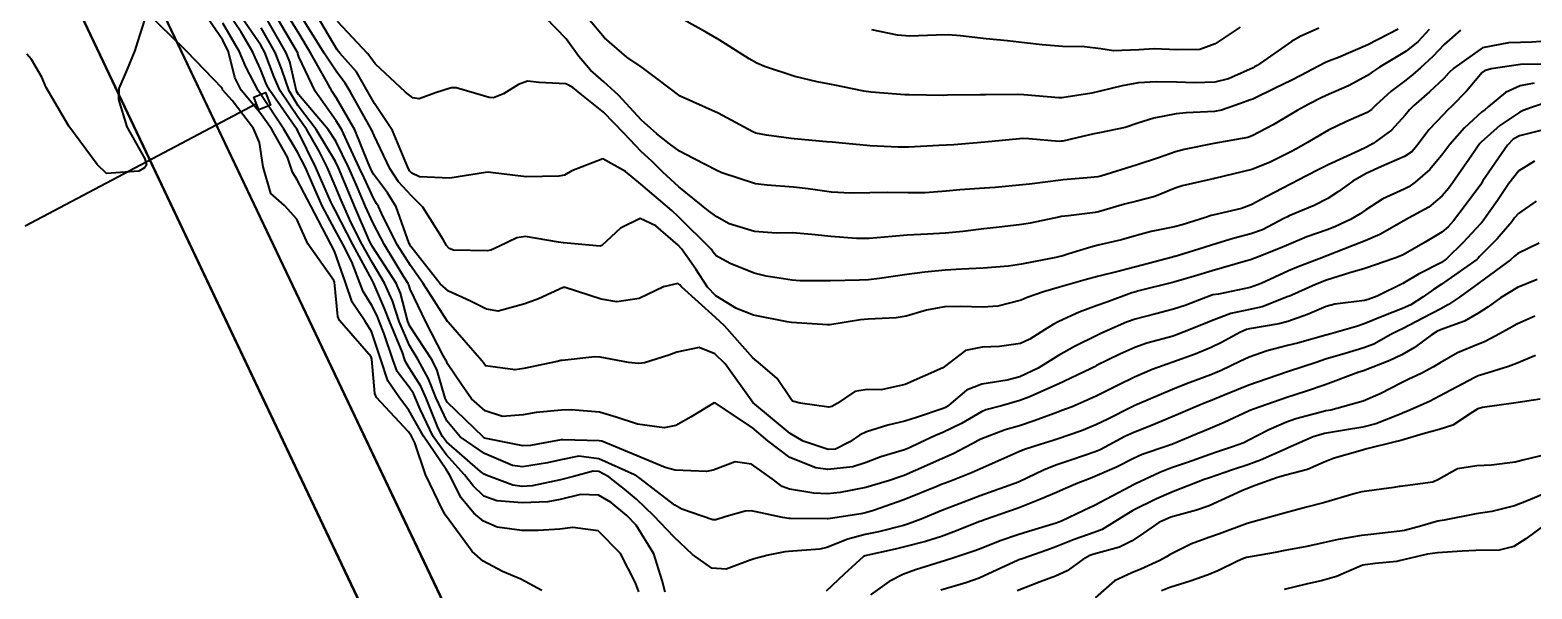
# Model space of a CAD drawing. Header units: metres. Extents: x 318500 to 325275, y 7408834 to 7428799.
# Drawn here: x 321933 to 322011.7, y 7422865.3 to 7422894.6 of the extents above; entities that cross this region are included whole.
import ezdxf

# ---------------------------------------------------------------- set-up
doc = ezdxf.new("R2010")
doc.units = ezdxf.units.M
doc.header["$MEASUREMENT"] = 0
for name, color, linetype in [('Curvas de Nivel 1m', 11, 'Continuous'), ('Curvas de Nivel 5m', 15, 'Continuous'), ('Linha Férrea', 20, 'Continuous'), ('Pórticos', 45, 'Continuous'), ('TEXTO', 45, 'Continuous'), ('Vias Primárias', 230, 'Continuous')]:
    doc.layers.add(name, color=color, linetype=linetype)
doc.styles.add('ROMANS', font='romans', dxfattribs={"height": 0.2})

msp = doc.modelspace()

# ---------------------------------------------------------------- linework, layer by layer
at = {"layer": 'Curvas de Nivel 1m', "flags": 128}
for points, elevation in [([(321959.862, 7422865.239), (321958.769, 7422865.835), (321957.797, 7422866.242), (321956.783, 7422866.783), (321956.206, 7422867.289), (321954.818, 7422869.19), (321954.751, 7422869.311), (321954.663, 7422869.47), (321953.767, 7422871.321), (321953.213, 7422872.978), (321953.027, 7422873.328), (321952.873, 7422873.551), (321951.199, 7422875.356), (321951.116, 7422875.571), (321950.959, 7422877.359), (321950.922, 7422877.488), (321949.26, 7422879.385), (321949.171, 7422879.606), (321949.002, 7422881.39), (321948.971, 7422881.482), (321947.595, 7422883.404), (321947.019, 7422884.697), (321946.383, 7422885.42), (321945.656, 7422886.051), (321945.262, 7422887.437), (321945.069, 7422888.722), (321944.759, 7422889.445), (321943.641, 7422890.923), (321943.129, 7422891.47), (321943.111, 7422891.557), (321941.253, 7422893.489), (321941.132, 7422893.612), (321939.16, 7422895.52), (321938.67, 7422893.994), (321938.531, 7422893.529), (321938.139, 7422892.553), (321937.691, 7422891.541), (321937.672, 7422890.971), (321938.108, 7422889.535), (321939.055, 7422887.858), (321939.142, 7422887.519), (321939.049, 7422887.388), (321938.737, 7422887.215), (321937.045, 7422887.082), (321936.563, 7422887.555), (321935.08, 7422889.57), (321933.897, 7422891.588), (321933.665, 7422892.142), (321933.125, 7422893.066), (321932.867, 7422893.343)], 759), ([(321966.332, 7422865.154), (321966.162, 7422865.764), (321965.738, 7422867.161), (321964.813, 7422868.672), (321964.325, 7422869.177), (321963.496, 7422869.859), (321962.83, 7422870.235), (321961.88, 7422870.264), (321960.828, 7422870.008), (321960.172, 7422869.892), (321958.826, 7422869.837), (321957.499, 7422869.942), (321956.829, 7422870.185), (321956.263, 7422870.718), (321955.815, 7422871.295), (321954.856, 7422872.374), (321954.175, 7422873.317), (321953.48, 7422874.735), (321953.24, 7422875.327), (321953.139, 7422875.565), (321952.906, 7422875.899), (321952.285, 7422876.711), (321952.052, 7422877.343), (321951.608, 7422878.682), (321951.344, 7422879.354), (321951.235, 7422879.638), (321950.958, 7422880.178), (321950.502, 7422880.904), (321950.324, 7422881.37), (321949.903, 7422882.46), (321949.435, 7422883.383), (321949.011, 7422884.154), (321948.347, 7422885.397), (321947.804, 7422886.64), (321947.473, 7422887.406), (321947.062, 7422888.216), (321946.342, 7422889.421), (321945.108, 7422891.282), (321945.001, 7422891.442), (321944.35, 7422892.679), (321944.022, 7422893.457), (321943.153, 7422894.974)], 761), ([(322012.128, 7422883.434), (322011.005, 7422882.896), (322010.819, 7422882.746), (322010.62, 7422882.566), (322008.988, 7422881.368), (322007.953, 7422880.605), (322007.368, 7422880.22), (322006.971, 7422880.005), (322006.069, 7422879.523), (322004.955, 7422878.953), (322004.741, 7422878.855), (322004.348, 7422878.649), (322003.455, 7422878.15), (322002.939, 7422877.949), (322001.952, 7422877.668), (322000.93, 7422877.356), (322000.437, 7422877.195), (321998.997, 7422876.719), (321998.941, 7422876.699), (321998.92, 7422876.694), (321998.876, 7422876.677), (321996.912, 7422875.997), (321995.618, 7422875.48), (321994.904, 7422875.183), (321994.62, 7422875.066), (321993.955, 7422874.789), (321993.216, 7422874.476), (321992.893, 7422874.336), (321991.809, 7422873.893), (321990.88, 7422873.523), (321990.412, 7422873.302), (321989.581, 7422872.849), (321989.117, 7422872.605), (321988.865, 7422872.499), (321987.639, 7422872.091), (321986.854, 7422871.826), (321986.178, 7422871.562), (321984.84, 7422870.91), (321982.833, 7422870.2), (321981.918, 7422869.86), (321980.825, 7422869.427), (321979.735, 7422868.976), (321979.073, 7422868.729), (321978.815, 7422868.649), (321977.498, 7422868.321), (321976.807, 7422868.176), (321975.893, 7422867.939), (321974.797, 7422867.5), (321974.433, 7422867.408), (321972.793, 7422867.289), (321972.597, 7422867.269), (321971.715, 7422867.086), (321970.985, 7422866.899), (321970.786, 7422866.833), (321969.527, 7422866.36), (321968.779, 7422866.407), (321967.762, 7422867.135), (321966.803, 7422868.045), (321965.73, 7422869.161), (321964.829, 7422870.022), (321964.198, 7422870.543), (321963.367, 7422871.192), (321962.844, 7422871.47), (321962.548, 7422871.501), (321961.518, 7422871.22), (321960.838, 7422871.034), (321959.349, 7422870.731), (321958.834, 7422870.694), (321958.341, 7422870.763), (321956.947, 7422871.278), (321956.841, 7422871.335), (321956.653, 7422871.473), (321954.866, 7422873.039), (321954.655, 7422873.312), (321954.436, 7422873.755), (321953.793, 7422875.321), (321953.525, 7422875.943), (321952.916, 7422876.913), (321952.749, 7422877.164), (321952.683, 7422877.334), (321952.555, 7422877.706), (321951.877, 7422879.346), (321951.624, 7422880.017), (321951.047, 7422881.359), (321950.972, 7422881.503), (321949.952, 7422883.376), (321949.027, 7422885.163), (321948.912, 7422885.391), (321948.813, 7422885.612), (321948.025, 7422887.4), (321947.079, 7422889.32), (321947.024, 7422889.411), (321946.887, 7422889.609), (321945.605, 7422891.433), (321945.439, 7422891.761), (321945.121, 7422892.564), (321944.849, 7422893.166), (321944.717, 7422893.446), (321944.112, 7422894.489), (321943.445, 7422895.466)], 762), ([(322011.963, 7422885.634), (322011.037, 7422884.994), (322010.832, 7422884.764), (322010.693, 7422884.565), (322009.929, 7422883.664), (322009.002, 7422882.735), (322008.929, 7422882.663), (322008.85, 7422882.592), (322006.987, 7422881.276), (322006.593, 7422881.015), (322006.042, 7422880.629), (322005.402, 7422880.207), (322004.971, 7422880.009), (322003.986, 7422879.634), (322002.958, 7422879.207), (322002.557, 7422879.075), (322001.213, 7422878.696), (322001.008, 7422878.64), (322000.949, 7422878.623), (321999.454, 7422878.203), (321998.94, 7422878.073), (321997.872, 7422877.8), (321996.931, 7422877.469), (321996.446, 7422877.238), (321995.452, 7422876.772), (321994.918, 7422876.549), (321993.64, 7422876.065), (321992.91, 7422875.772), (321991.059, 7422874.985), (321990.901, 7422874.914), (321990.731, 7422874.833), (321989.52, 7422874.221), (321988.886, 7422873.915), (321988.135, 7422873.614), (321986.874, 7422873.172), (321986.656, 7422873.1), (321985.984, 7422872.893), (321985.149, 7422872.623), (321984.864, 7422872.508), (321983.76, 7422872.023), (321982.85, 7422871.621), (321982.381, 7422871.411), (321981.234, 7422870.956), (321980.947, 7422870.851), (321980.838, 7422870.807), (321980.565, 7422870.692), (321978.83, 7422869.984), (321977.249, 7422869.439), (321976.823, 7422869.316), (321976.58, 7422869.264), (321975.112, 7422869.037), (321974.864, 7422868.995), (321974.819, 7422868.989), (321972.868, 7422869.021), (321972.819, 7422869.023), (321972.475, 7422869.075), (321971.089, 7422869.362), (321970.823, 7422869.423), (321970.52, 7422869.406), (321969.517, 7422869.113), (321968.988, 7422868.948), (321968.817, 7422868.941), (321968.258, 7422869.128), (321967.192, 7422869.512), (321966.826, 7422869.711), (321964.952, 7422871.169), (321964.841, 7422871.235), (321964.716, 7422871.298), (321962.854, 7422872.137), (321961.798, 7422872.273), (321960.853, 7422872.094), (321960.155, 7422871.933), (321958.847, 7422871.721), (321958.321, 7422871.785), (321956.857, 7422872.423), (321955.587, 7422873.299), (321954.882, 7422874.127), (321954.327, 7422875.316), (321953.931, 7422876.34), (321953.387, 7422877.325), (321952.931, 7422878.087), (321952.391, 7422879.338), (321952.029, 7422880.412), (321951.612, 7422881.35), (321950.986, 7422882.404), (321950.441, 7422883.368), (321949.861, 7422884.534), (321949.479, 7422885.383), (321949.347, 7422885.699), (321949.041, 7422886.446), (321948.63, 7422887.394), (321948.202, 7422888.26), (321947.536, 7422889.405), (321947.089, 7422890.016), (321946.144, 7422891.424), (321945.828, 7422892.141), (321945.344, 7422893.437), (321945.136, 7422893.818), (321944.003, 7422895.457)], 763), ([(322012.759, 7422890.9), (322011.723, 7422890.554), (322011.282, 7422890.383), (322011.106, 7422890.303), (322010.059, 7422889.612), (322009.082, 7422888.724), (322009.015, 7422888.657), (322008.96, 7422888.592), (322008.715, 7422888.234), (322007.594, 7422886.612), (322007.372, 7422886.298), (322007.049, 7422885.913), (322006.341, 7422885.327), (322005.093, 7422884.639), (322005.053, 7422884.616), (322005.029, 7422884.606), (322003.777, 7422883.901), (322003.013, 7422883.565), (322002.376, 7422883.313), (322001.001, 7422882.769), (322000.95, 7422882.751), (322000.824, 7422882.702), (321999.503, 7422882.206), (321998.993, 7422881.987), (321997.565, 7422881.321), (321996.984, 7422881.113), (321995.327, 7422880.775), (321995.031, 7422880.727), (321994.979, 7422880.714), (321993.582, 7422880.183), (321992.968, 7422879.981), (321992.042, 7422879.736), (321990.959, 7422879.458), (321990.498, 7422879.296), (321989.473, 7422878.852), (321989.116, 7422878.689), (321988.946, 7422878.609), (321987.781, 7422878.028), (321986.93, 7422877.561), (321986.516, 7422877.296), (321985.877, 7422876.896), (321984.915, 7422876.434), (321984.252, 7422876.258), (321982.911, 7422876.059), (321982.121, 7422875.734), (321981.191, 7422874.957), (321981.022, 7422874.835), (321980.897, 7422874.779), (321979.546, 7422874.325), (321978.887, 7422874.122), (321977.991, 7422873.896), (321976.878, 7422873.563), (321976.514, 7422873.385), (321975.998, 7422873.029), (321975.25, 7422872.651), (321974.864, 7422872.635), (321973.565, 7422873.06), (321972.876, 7422873.462), (321970.921, 7422875.1), (321969.465, 7422877.115), (321968.928, 7422877.649), (321968.099, 7422877.966), (321966.929, 7422877.731), (321966.513, 7422877.569), (321965.25, 7422877.175), (321964.92, 7422877.131), (321964.407, 7422877.185), (321962.924, 7422877.462), (321962.647, 7422877.482), (321960.921, 7422877.296), (321960.864, 7422877.287), (321960.658, 7422877.233), (321958.916, 7422876.865), (321958.47, 7422876.811), (321956.917, 7422877.015), (321956.799, 7422877.162), (321956.713, 7422877.283), (321954.95, 7422879.293), (321954.939, 7422879.31), (321954.925, 7422879.336), (321953.637, 7422881.323), (321952.984, 7422882.264), (321952.304, 7422883.34), (321951.528, 7422884.847), (321951.298, 7422885.356), (321951.198, 7422885.524), (321951.034, 7422885.792), (321950.545, 7422886.867), (321950.316, 7422887.371), (321949.649, 7422888.803), (321949.378, 7422889.386), (321949.087, 7422889.85), (321947.993, 7422891.401), (321947.128, 7422893.207), (321947.085, 7422893.366), (321947.07, 7422893.411), (321946.984, 7422893.561), (321945.894, 7422895.429)], 766), ([(322011.855, 7422891.826), (322011.127, 7422891.686), (322010.366, 7422891.326), (322009.455, 7422890.585), (322009.27, 7422890.425), (322009.106, 7422890.296), (322008.208, 7422889.488), (322007.436, 7422888.615), (322007.075, 7422888.116), (322006.39, 7422887.303), (322005.63, 7422886.634), (322005.302, 7422886.392), (322005.054, 7422886.263), (322003.937, 7422885.766), (322003.038, 7422885.193), (322002.737, 7422884.972), (322002.243, 7422884.682), (322001.424, 7422884.294), (322001.022, 7422884.141), (321999.957, 7422883.769), (321999.01, 7422883.379), (321998.553, 7422883.18), (321997.46, 7422882.743), (321996.998, 7422882.573), (321996.74, 7422882.497), (321994.992, 7422881.996), (321994.065, 7422881.714), (321992.986, 7422881.39), (321991.072, 7422880.92), (321990.981, 7422880.894), (321990.785, 7422880.833), (321989.468, 7422880.357), (321988.97, 7422880.178), (321988.016, 7422879.817), (321986.957, 7422879.337), (321986.661, 7422879.178), (321986.195, 7422878.891), (321985.438, 7422878.407), (321984.939, 7422878.182), (321983.837, 7422878.026), (321982.936, 7422877.999), (321982.068, 7422877.813), (321980.95, 7422876.96), (321980.932, 7422876.948), (321980.87, 7422876.912), (321978.91, 7422876.028), (321977.652, 7422875.753), (321976.907, 7422875.77), (321976.261, 7422875.672), (321975.332, 7422875.036), (321975.059, 7422874.877), (321974.897, 7422874.84), (321973.406, 7422875.062), (321972.992, 7422875.16), (321972.902, 7422875.277), (321972.187, 7422876.355), (321971.324, 7422877.094), (321970.925, 7422877.434), (321969.427, 7422879.115), (321968.956, 7422879.55), (321967.178, 7422881.147), (321967.089, 7422881.257), (321966.982, 7422881.329), (321966.244, 7422881.161), (321965.404, 7422880.743), (321964.97, 7422880.535), (321963.798, 7422880.361), (321962.97, 7422880.502), (321961.081, 7422881.126), (321960.978, 7422881.124), (321959.692, 7422880.52), (321958.965, 7422880.254), (321957.573, 7422879.885), (321956.957, 7422879.977), (321956.084, 7422880.416), (321954.966, 7422880.927), (321954.539, 7422881.314), (321952.999, 7422883.263), (321952.955, 7422883.331), (321952.913, 7422883.419), (321952.224, 7422885.342), (321951.774, 7422886.086), (321951.047, 7422887.052), (321950.938, 7422887.251), (321950.89, 7422887.362), (321950.766, 7422887.653), (321950.061, 7422889.375), (321949.105, 7422891.03), (321948.877, 7422891.392), (321948.578, 7422891.932), (321947.748, 7422893.404), (321947.145, 7422894.413), (321946.525, 7422895.42)], 767), ([(322012.865, 7422892.82), (322011.142, 7422892.806), (322009.605, 7422892.583), (322009.254, 7422892.472), (322009.137, 7422892.38), (322008.322, 7422891.402), (322007.539, 7422890.614), (322007.32, 7422890.403), (322007.104, 7422890.19), (322006.346, 7422889.372), (322005.78, 7422888.633), (322005.463, 7422888.25), (322005.073, 7422887.974), (322003.862, 7422887.452), (322003.064, 7422887.085), (322002.368, 7422886.68), (322001.603, 7422886.141), (322001.046, 7422885.781), (322000.332, 7422885.416), (321999.032, 7422884.879), (321998.928, 7422884.825), (321998.748, 7422884.724), (321997.621, 7422884.141), (321997.018, 7422883.927), (321996.087, 7422883.691), (321995.009, 7422883.36), (321994.575, 7422883.216), (321993.222, 7422882.798), (321993.051, 7422882.748), (321992.999, 7422882.733), (321992.906, 7422882.708), (321990.994, 7422882.206), (321990.12, 7422881.972), (321988.988, 7422881.693), (321988.332, 7422881.521), (321986.983, 7422881.131), (321986.151, 7422880.892), (321985.294, 7422880.587), (321984.973, 7422880.456), (321983.763, 7422880.134), (321982.967, 7422880.085), (321981.8, 7422880.119), (321980.967, 7422880.097), (321980.014, 7422879.925), (321978.959, 7422879.614), (321978.435, 7422879.521), (321976.957, 7422879.458), (321976.558, 7422879.422), (321974.952, 7422879.166), (321974.837, 7422879.156), (321972.953, 7422879.275), (321972.717, 7422879.31), (321970.959, 7422879.67), (321970.058, 7422880.014), (321968.973, 7422880.685), (321968.535, 7422881.127), (321967.929, 7422882.076), (321967.178, 7422883.147), (321967.003, 7422883.337), (321965.832, 7422884.353), (321965.023, 7422884.733), (321963.983, 7422884.223), (321963.002, 7422883.32), (321962.914, 7422883.288), (321961.003, 7422883.459), (321960.738, 7422883.5), (321959.008, 7422883.786), (321958.553, 7422883.719), (321957.606, 7422883.274), (321957.198, 7422883.077), (321956.996, 7422883.031), (321955.238, 7422883.065), (321954.998, 7422883.154), (321954.863, 7422883.311), (321954.692, 7422883.626), (321953.625, 7422885.324), (321953.036, 7422885.919), (321952.354, 7422886.651), (321951.898, 7422887.347), (321951.076, 7422889.089), (321950.954, 7422889.362), (321950.802, 7422889.646), (321949.822, 7422891.379), (321949.548, 7422891.817), (321949.12, 7422892.402), (321948.457, 7422893.397), (321947.269, 7422895.298)], 768), ([(322013.155, 7422894.072), (322011.735, 7422893.973), (322011.154, 7422893.952), (322010.514, 7422893.93), (322009.151, 7422893.669), (322007.644, 7422892.612), (322007.395, 7422892.357), (322007.132, 7422892.076), (322006.385, 7422891.363), (322005.537, 7422890.636), (322005.322, 7422890.423), (322005.103, 7422890.142), (322004.387, 7422889.354), (322003.434, 7422888.665), (322003.078, 7422888.469), (322002.676, 7422888.276), (322001.068, 7422887.539), (322000.507, 7422887.264), (321999.455, 7422886.716), (321999.195, 7422886.582), (321999.057, 7422886.517), (321997.887, 7422885.898), (321997.041, 7422885.45), (321996.531, 7422885.264), (321995.032, 7422884.915), (321994.93, 7422884.883), (321994.643, 7422884.784), (321993.424, 7422884.396), (321993.022, 7422884.3), (321991.784, 7422884.053), (321991.015, 7422883.848), (321990.236, 7422883.618), (321989.007, 7422883.333), (321988.632, 7422883.237), (321987.47, 7422882.875), (321987.113, 7422882.765), (321986.999, 7422882.736), (321986.802, 7422882.687), (321984.994, 7422882.341), (321984.316, 7422882.243), (321982.992, 7422882.13), (321981.867, 7422882.075), (321980.991, 7422882.03), (321979.935, 7422881.922), (321978.988, 7422881.797), (321977.561, 7422881.587), (321976.985, 7422881.524), (321976.508, 7422881.502), (321974.984, 7422881.459), (321973.39, 7422881.47), (321972.984, 7422881.51), (321971.612, 7422881.717), (321970.988, 7422881.865), (321969.735, 7422882.37), (321968.997, 7422882.784), (321968.849, 7422882.973), (321968.735, 7422883.124), (321967.025, 7422884.824), (321966.677, 7422885.155), (321965.05, 7422886.53), (321964.255, 7422887.188), (321963.067, 7422887.854), (321961.434, 7422887.224), (321961.048, 7422886.995), (321960.759, 7422886.946), (321959.047, 7422886.916), (321957.178, 7422887.15), (321957.049, 7422887.166), (321956.912, 7422887.145), (321955.045, 7422886.849), (321953.456, 7422886.916), (321953.048, 7422887.115), (321952.939, 7422887.221), (321952.867, 7422887.333), (321952.729, 7422887.661), (321952.03, 7422889.346), (321951.101, 7422890.761), (321950.744, 7422891.365), (321950.155, 7422892.409), (321949.271, 7422893.388), (321949.133, 7422893.562), (321948.056, 7422895.401)], 769), ([(322006.353, 7422894.628), (322005.779, 7422894.008), (322005.149, 7422893.506), (322003.762, 7422892.661), (322003.393, 7422892.41), (322003.133, 7422892.225), (322002.131, 7422891.678), (322001.118, 7422891.248), (322000.743, 7422891.077), (322000.015, 7422890.711), (321999.435, 7422890.387), (321999.102, 7422890.185), (321998.18, 7422889.648), (321997.085, 7422889.06), (321996.854, 7422888.983), (321995.676, 7422888.771), (321995.079, 7422888.662), (321993.528, 7422888.343), (321993.074, 7422888.22), (321992.173, 7422887.916), (321991.067, 7422887.544), (321989.157, 7422886.955), (321989.061, 7422886.93), (321989.001, 7422886.92), (321988.43, 7422886.866), (321987.177, 7422886.76), (321987.058, 7422886.745), (321985.419, 7422886.54), (321985.054, 7422886.496), (321983.621, 7422886.362), (321983.051, 7422886.326), (321981.761, 7422886.242), (321981.048, 7422886.17), (321979.937, 7422886.086), (321979.046, 7422886.073), (321977.962, 7422886.09), (321977.046, 7422886.079), (321976.013, 7422886.063), (321975.046, 7422886.119), (321973.824, 7422886.283), (321973.05, 7422886.383), (321971.667, 7422886.475), (321971.052, 7422886.556), (321969.292, 7422887.118), (321969.061, 7422887.23), (321967.81, 7422887.882), (321967.071, 7422888.262), (321966.554, 7422888.637), (321965.889, 7422889.168), (321965.09, 7422889.876), (321963.873, 7422891.192), (321963.117, 7422891.889), (321962.415, 7422892.503), (321961.803, 7422893.22), (321961.144, 7422894.152), (321960.079, 7422895.246)], 771), ([(322004.729, 7422894.646), (322003.152, 7422893.827), (322001.614, 7422893.163), (322001.143, 7422892.996), (322000.934, 7422892.91), (322000.566, 7422892.706), (321999.629, 7422892.219), (321999.129, 7422891.971), (321998.297, 7422891.558), (321997.114, 7422890.992), (321996.939, 7422890.926), (321996.474, 7422890.76), (321995.47, 7422890.409), (321995.103, 7422890.343), (321993.624, 7422890.273), (321993.101, 7422890.216), (321991.931, 7422889.984), (321991.093, 7422889.722), (321990.422, 7422889.508), (321989.085, 7422889.221), (321988.785, 7422889.162), (321987.533, 7422888.875), (321987.166, 7422888.792), (321987.079, 7422888.777), (321986.972, 7422888.775), (321985.379, 7422888.906), (321985.08, 7422888.931), (321985.06, 7422888.93), (321984.892, 7422888.913), (321983.078, 7422888.724), (321981.443, 7422888.59), (321981.076, 7422888.572), (321980.66, 7422888.55), (321979.075, 7422888.474), (321978.543, 7422888.467), (321977.075, 7422888.539), (321975.417, 7422888.697), (321975.077, 7422888.726), (321974.781, 7422888.748), (321973.078, 7422888.915), (321972.933, 7422888.927), (321971.635, 7422889.092), (321971.081, 7422889.198), (321970.918, 7422889.266), (321969.097, 7422890.252), (321967.11, 7422891.15), (321965.965, 7422892.014), (321965.125, 7422892.641), (321964.311, 7422893.188), (321963.145, 7422894.207), (321962.283, 7422895.213)], 772), ([(322000.585, 7422894.706), (321999.595, 7422894.276), (321999.153, 7422894.015), (321997.346, 7422892.747), (321997.214, 7422892.674), (321997.138, 7422892.632), (321995.852, 7422892.046), (321995.126, 7422891.871), (321994.077, 7422891.839), (321993.126, 7422891.877), (321992.047, 7422891.895), (321991.125, 7422891.843), (321990.275, 7422891.69), (321989.118, 7422891.396), (321988.678, 7422891.303), (321987.113, 7422891.053), (321986.948, 7422891.047), (321985.115, 7422891.218), (321984.797, 7422891.233), (321983.114, 7422891.217), (321982.841, 7422891.216), (321981.113, 7422891.189), (321980.893, 7422891.183), (321979.113, 7422891.209), (321978.888, 7422891.219), (321977.115, 7422891.358), (321976.73, 7422891.41), (321975.12, 7422891.729), (321974.284, 7422891.891), (321973.126, 7422892.165), (321971.537, 7422892.691), (321971.136, 7422892.865), (321970.723, 7422893.104), (321969.15, 7422894.088), (321968.492, 7422894.472), (321967.299, 7422895.148)], 773), ([(322011.883, 7422887.741), (322011.067, 7422887.227), (322010.54, 7422886.568), (322009.945, 7422885.678), (322009.168, 7422884.588), (322009.104, 7422884.513), (322009.028, 7422884.43), (322008.135, 7422883.481), (322007.273, 7422882.616), (322006.998, 7422882.431), (322005.808, 7422881.815), (322004.987, 7422881.326), (322003.639, 7422880.66), (322003.161, 7422880.484), (322002.977, 7422880.441), (322001.423, 7422880.244), (322000.971, 7422880.117), (321999.979, 7422879.696), (321998.959, 7422879.332), (321998.477, 7422879.208), (321996.953, 7422878.953), (321996.791, 7422878.914), (321996.446, 7422878.758), (321995.484, 7422878.23), (321994.938, 7422877.967), (321994.098, 7422877.623), (321992.926, 7422877.199), (321992.628, 7422877.101), (321991.847, 7422876.816), (321990.916, 7422876.426), (321990.065, 7422875.996), (321988.906, 7422875.418), (321987.647, 7422874.873), (321987.105, 7422874.67), (321986.896, 7422874.59), (321985.663, 7422874.124), (321984.885, 7422873.878), (321984.15, 7422873.652), (321982.873, 7422873.167), (321982.721, 7422873.093), (321982.44, 7422872.944), (321981.41, 7422872.406), (321980.858, 7422872.154), (321980.032, 7422871.792), (321978.844, 7422871.274), (321978.64, 7422871.196), (321978.078, 7422871.001), (321976.836, 7422870.642), (321975.487, 7422870.38), (321974.833, 7422870.308), (321974.117, 7422870.335), (321972.835, 7422870.551), (321972.45, 7422870.69), (321971.938, 7422871.084), (321970.851, 7422871.865), (321969.985, 7422871.977), (321968.846, 7422871.541), (321968.498, 7422871.473), (321966.846, 7422871.539), (321966.322, 7422871.681), (321964.857, 7422872.298), (321963.002, 7422873.064), (321962.868, 7422873.088), (321960.954, 7422873.143), (321960.869, 7422873.14), (321959.273, 7422872.837), (321958.864, 7422872.826), (321956.95, 7422873.198), (321956.869, 7422873.231), (321956.8, 7422873.281), (321954.897, 7422875.107), (321954.8, 7422875.311), (321954.376, 7422876.777), (321954.112, 7422877.318), (321952.946, 7422879.093), (321952.849, 7422879.332), (321952.45, 7422880.823), (321952.224, 7422881.341), (321950.998, 7422883.236), (321950.929, 7422883.361), (321950.852, 7422883.513), (321950.051, 7422885.375), (321949.748, 7422886.09), (321949.207, 7422887.388), (321949.055, 7422887.715), (321948.045, 7422889.4), (321947.098, 7422890.638), (321946.615, 7422891.417), (321946.233, 7422892.535), (321945.884, 7422893.429), (321945.149, 7422894.721)], 764), ([(321996.464, 7422894.76), (321995.151, 7422893.885), (321994.346, 7422893.59), (321993.148, 7422893.577), (321991.955, 7422893.625), (321991.147, 7422893.571), (321989.82, 7422893.524), (321989.148, 7422893.618), (321988.292, 7422893.725), (321987.149, 7422893.74), (321986.077, 7422893.824), (321985.15, 7422893.936), (321984.262, 7422894.034), (321983.152, 7422894.154), (321981.8, 7422894.307), (321981.154, 7422894.355), (321980.522, 7422894.338), (321979.153, 7422894.286), (321978.496, 7422894.342), (321977.156, 7422894.611)], 774), ([(322012.011, 7422881.528), (322010.986, 7422881.111), (322010.102, 7422880.573), (322009.443, 7422880.113), (322008.968, 7422879.789), (322008.204, 7422879.359), (322006.954, 7422878.895), (322006.76, 7422878.815), (322006.47, 7422878.625), (322005.595, 7422877.979), (322004.934, 7422877.585), (322004.294, 7422877.285), (322002.921, 7422876.757), (322002.858, 7422876.734), (322002.678, 7422876.674), (322000.913, 7422876.017), (321999.931, 7422875.688), (321998.906, 7422875.357), (321997.146, 7422874.746), (321996.971, 7422874.677), (321996.898, 7422874.644), (321995.612, 7422874.047), (321994.884, 7422873.735), (321994.211, 7422873.456), (321992.872, 7422872.9), (321992.801, 7422872.871), (321992.607, 7422872.804), (321991.327, 7422872.359), (321990.86, 7422872.151), (321989.984, 7422871.712), (321988.845, 7422871.209), (321988.594, 7422871.113), (321987.953, 7422870.869), (321987.179, 7422870.534), (321986.835, 7422870.385), (321985.953, 7422870.015), (321984.827, 7422869.56), (321983.06, 7422868.936), (321982.882, 7422868.877), (321982.819, 7422868.854), (321981.455, 7422868.309), (321980.807, 7422868.07), (321979.971, 7422867.804), (321978.798, 7422867.508), (321978.379, 7422867.413), (321976.791, 7422867.055), (321976.765, 7422867.046), (321976.72, 7422867.021), (321975.709, 7422866.098), (321974.762, 7422865.205)], 761), ([(322011.924, 7422877.561), (322010.929, 7422877.143), (322010.514, 7422876.978), (322009.225, 7422876.585), (322008.919, 7422876.49), (322008.717, 7422876.392), (322006.908, 7422875.417), (322006.377, 7422875.153), (322005.226, 7422874.637), (322004.992, 7422874.545), (322004.898, 7422874.506), (322003.568, 7422873.982), (322002.887, 7422873.802), (322001.924, 7422873.645), (322000.881, 7422873.467), (322000.285, 7422873.299), (321998.972, 7422872.719), (321998.901, 7422872.688), (321998.869, 7422872.67), (321997.528, 7422872.072), (321996.856, 7422871.825), (321996.05, 7422871.564), (321994.845, 7422871.147), (321994.576, 7422871.051), (321993.898, 7422870.789), (321993.143, 7422870.491), (321992.836, 7422870.378), (321992.064, 7422870.044), (321990.826, 7422869.427), (321989.87, 7422868.844), (321989.222, 7422868.446), (321988.811, 7422868.281), (321987.757, 7422867.919), (321986.8, 7422867.529), (321986.329, 7422867.355), (321985.027, 7422866.906), (321984.855, 7422866.843), (321984.789, 7422866.812), (321983.494, 7422866.214), (321982.774, 7422865.89), (321982.081, 7422865.636), (321980.764, 7422865.255)], 759), ([(322012.184, 7422875.271), (322010.905, 7422875.07), (322009.153, 7422874.836), (322008.902, 7422874.76), (322008.626, 7422874.594), (322007.601, 7422873.898), (322006.886, 7422873.671), (322006.053, 7422873.458), (322004.877, 7422873.106), (322004.509, 7422873.012), (322003.098, 7422872.667), (322002.919, 7422872.619), (322002.869, 7422872.599), (322001.379, 7422872.175), (322000.859, 7422871.96), (321999.979, 7422871.583), (321998.848, 7422871.279), (321998.415, 7422871.158), (321997.237, 7422870.744), (321996.838, 7422870.594), (321996.541, 7422870.459), (321994.829, 7422869.676), (321994.168, 7422869.446), (321992.823, 7422869.092), (321992.187, 7422868.809), (321991.387, 7422868.246), (321990.805, 7422867.848), (321990.129, 7422867.511), (321988.794, 7422867.142), (321988.578, 7422867.078), (321988.211, 7422866.866), (321987.386, 7422866.269), (321986.777, 7422865.989), (321985.97, 7422865.694), (321984.765, 7422865.232)], 758), ([(322012.869, 7422872.455), (322011.337, 7422872.081), (322010.861, 7422871.962), (322009.629, 7422871.807), (322008.858, 7422871.777), (322007.847, 7422871.613), (322006.846, 7422871.051), (322006.549, 7422870.919), (322004.841, 7422870.692), (322004.796, 7422870.686), (322004.505, 7422870.645), (322002.837, 7422870.408), (322002.481, 7422870.32), (322000.831, 7422869.833), (321999.937, 7422869.601), (321998.826, 7422869.32), (321996.82, 7422868.75), (321995.373, 7422868.21), (321994.808, 7422868.011), (321993.905, 7422867.687), (321992.795, 7422867.123), (321992.597, 7422866.999), (321992.24, 7422866.808), (321991.245, 7422866.361), (321990.78, 7422866.175), (321989.876, 7422865.741), (321988.862, 7422864.858)], 757), ([(322012.84, 7422870.499), (322011.466, 7422869.921), (322010.831, 7422869.684), (322009.639, 7422869.389), (322008.827, 7422869.253), (322007.138, 7422868.93), (322006.822, 7422868.866), (322006.624, 7422868.82), (322005.975, 7422868.628), (322005.064, 7422868.39), (322004.816, 7422868.345), (322003.306, 7422868.169), (322002.812, 7422868.116), (322001.585, 7422867.912), (322000.806, 7422867.734), (321999.958, 7422867.553), (321998.799, 7422867.338), (321998.285, 7422867.241), (321996.793, 7422866.966), (321996.628, 7422866.917), (321996.288, 7422866.758), (321995.281, 7422866.274), (321994.779, 7422866.068), (321993.832, 7422865.732), (321992.769, 7422865.399), (321992.34, 7422865.233)], 756)]:
    msp.add_lwpolyline(points, dxfattribs=dict(at, elevation=elevation))
at = {"layer": 'Curvas de Nivel 5m', "flags": 128}
for points, elevation in [([(321964.939, 7422865.168), (321964.767, 7422865.645), (321963.977, 7422867.182), (321962.808, 7422868.374), (321961.488, 7422868.542), (321960.808, 7422868.452), (321959.671, 7422868.377), (321958.807, 7422868.38), (321957.52, 7422868.558), (321956.814, 7422868.874), (321956.298, 7422869.288), (321955.633, 7422870.103), (321955.019, 7422871.307), (321954.844, 7422871.589), (321953.667, 7422873.322), (321952.89, 7422874.689), (321952.402, 7422875.337), (321951.787, 7422876.225), (321951.433, 7422877.352), (321950.942, 7422878.819), (321950.582, 7422879.366), (321949.928, 7422880.344), (321949.579, 7422881.381), (321948.994, 7422883.015), (321948.812, 7422883.392), (321948.581, 7422883.82), (321947.751, 7422885.403), (321947.044, 7422886.764), (321946.796, 7422887.163), (321946.716, 7422887.415), (321946.533, 7422887.943), (321945.694, 7422889.431), (321945.093, 7422890.279), (321944.11, 7422891.455), (321943.78, 7422892.123), (321943.45, 7422893.465), (321943.139, 7422894.076), (321942.19, 7422895.48)], 760), ([(322012.273, 7422889.368), (322011.087, 7422889.059), (322010.76, 7422888.89), (322010.456, 7422888.569), (322009.178, 7422886.705), (322009.105, 7422886.589), (322009.085, 7422886.564), (322009.059, 7422886.522), (322008.238, 7422885.406), (322007.629, 7422884.611), (322007.351, 7422884.289), (322007.021, 7422884.011), (322006.151, 7422883.49), (322005.003, 7422882.834), (322004.875, 7422882.769), (322004.557, 7422882.647), (322002.994, 7422882.113), (322002.195, 7422881.885), (322000.988, 7422881.503), (322000.411, 7422881.28), (321999.158, 7422880.718), (321999.036, 7422880.662), (321998.979, 7422880.638), (321997.607, 7422880.104), (321996.968, 7422879.96), (321995.972, 7422879.758), (321994.959, 7422879.378), (321994.541, 7422879.2), (321993.523, 7422878.794), (321993.116, 7422878.63), (321992.947, 7422878.575), (321991.563, 7422878.198), (321990.937, 7422877.978), (321990.149, 7422877.624), (321988.922, 7422877.022), (321988.817, 7422876.965), (321988.618, 7422876.863), (321986.912, 7422876.048), (321985.376, 7422875.374), (321984.903, 7422875.195), (321983.957, 7422874.924), (321983.132, 7422874.701), (321982.895, 7422874.599), (321981.847, 7422873.989), (321980.878, 7422873.518), (321980.487, 7422873.355), (321979.675, 7422872.978), (321979.131, 7422872.722), (321978.864, 7422872.62), (321977.625, 7422872.242), (321976.854, 7422871.952), (321976.157, 7422871.721), (321974.848, 7422871.589), (321974.225, 7422871.673), (321972.857, 7422872.217), (321971.709, 7422873.087), (321970.88, 7422873.78), (321968.965, 7422875.054), (321968.899, 7422875.078), (321967.684, 7422874.342), (321966.881, 7422873.887), (321966.266, 7422873.772), (321964.882, 7422873.957), (321963.752, 7422874.322), (321962.891, 7422874.583), (321961.401, 7422874.713), (321960.892, 7422874.695), (321959.557, 7422874.576), (321958.888, 7422874.442), (321957.803, 7422874.35), (321956.891, 7422874.656), (321956.17, 7422875.291), (321955.652, 7422876.043), (321954.918, 7422877.114), (321954.86, 7422877.251), (321954.834, 7422877.311), (321954.688, 7422877.548), (321953.789, 7422879.322), (321952.967, 7422881.026), (321952.89, 7422881.252), (321952.858, 7422881.332), (321952.639, 7422881.671), (321951.621, 7422883.351), (321951.017, 7422884.492), (321950.623, 7422885.366), (321950.148, 7422886.48), (321949.75, 7422887.379), (321949.071, 7422888.784), (321948.669, 7422889.394), (321947.107, 7422891.221), (321947.007, 7422891.412), (321946.651, 7422892.943), (321946.468, 7422893.42), (321945.507, 7422895.082)], 765), ([(322007.998, 7422894.607), (322007.152, 7422893.842), (322006.548, 7422893.224), (322005.904, 7422892.632), (322005.499, 7422892.272), (322005.13, 7422891.976), (322004.373, 7422891.4), (322003.565, 7422890.663), (322003.334, 7422890.439), (322003.104, 7422890.287), (322001.99, 7422889.793), (322001.09, 7422889.363), (322000.669, 7422889.122), (321999.99, 7422888.711), (321999.408, 7422888.385), (321999.075, 7422888.21), (321997.995, 7422887.662), (321997.065, 7422887.297), (321995.109, 7422886.827), (321995.06, 7422886.817), (321995.029, 7422886.812), (321994.889, 7422886.782), (321993.409, 7422886.442), (321993.053, 7422886.314), (321991.977, 7422885.885), (321991.042, 7422885.636), (321990.402, 7422885.477), (321989.033, 7422885.082), (321988.85, 7422885.044), (321987.454, 7422884.876), (321987.079, 7422884.83), (321987.029, 7422884.818), (321985.444, 7422884.484), (321985.023, 7422884.41), (321983.69, 7422884.26), (321983.019, 7422884.186), (321981.924, 7422884.043), (321981.015, 7422883.963), (321980.074, 7422883.914), (321979.013, 7422883.856), (321978.219, 7422883.795), (321977.01, 7422883.69), (321976.356, 7422883.68), (321975.011, 7422883.782), (321974.184, 7422883.88), (321973.014, 7422883.98), (321972.133, 7422883.964), (321971.014, 7422884.044), (321969.684, 7422884.449), (321969.025, 7422884.812), (321968.597, 7422885.126), (321967.049, 7422886.385), (321966.211, 7422887.163), (321965.627, 7422887.733), (321965.071, 7422888.245), (321964.169, 7422889.189), (321963.096, 7422890.299), (321961.961, 7422891.217), (321961.486, 7422891.597), (321961.116, 7422891.783), (321959.717, 7422891.852), (321959.117, 7422891.93), (321958.633, 7422891.746), (321957.848, 7422891.273), (321957.323, 7422891.061), (321957.107, 7422891.081), (321956.331, 7422891.292), (321955.379, 7422891.572), (321955.113, 7422891.584), (321954.289, 7422891.322), (321953.438, 7422891.002), (321953.106, 7422891.047), (321952.714, 7422891.344), (321951.125, 7422892.84), (321950.908, 7422893.143), (321950.738, 7422893.366), (321949.155, 7422895.053)], 770), ([(322011.9, 7422879.616), (322010.96, 7422879.2), (322010.549, 7422878.974), (322009.849, 7422878.577), (322009.256, 7422878.274), (322008.943, 7422878.147), (322007.846, 7422877.697), (322006.928, 7422877.165), (322006.594, 7422876.954), (322005.969, 7422876.63), (322005.261, 7422876.292), (322004.915, 7422876.12), (322003.793, 7422875.541), (322002.905, 7422875.161), (322001.202, 7422874.695), (322000.95, 7422874.649), (322000.899, 7422874.64), (321999.375, 7422874.233), (321998.89, 7422874.064), (321997.964, 7422873.654), (321996.875, 7422873.098), (321996.641, 7422872.986), (321996.052, 7422872.762), (321995.169, 7422872.471), (321994.864, 7422872.365), (321993.694, 7422871.955), (321992.853, 7422871.662), (321992.239, 7422871.419), (321990.966, 7422870.828), (321990.839, 7422870.76), (321990.683, 7422870.677), (321988.828, 7422869.703), (321988.262, 7422869.429), (321987.091, 7422868.877), (321986.897, 7422868.801), (321986.818, 7422868.771), (321985.373, 7422868.341), (321984.809, 7422868.161), (321983.884, 7422867.843), (321982.797, 7422867.413), (321982.455, 7422867.284), (321981.452, 7422866.953), (321980.956, 7422866.789), (321980.787, 7422866.736), (321979.437, 7422866.324), (321978.776, 7422866.074), (321978.057, 7422865.715), (321977.079, 7422865.015)], 760), ([(322012.225, 7422868.546), (322011.422, 7422867.942), (322010.805, 7422867.55), (322010.021, 7422867.353), (322008.801, 7422867.33), (322008.09, 7422867.311), (322006.799, 7422867.223), (322006.28, 7422867.143), (322004.792, 7422866.789), (322004.666, 7422866.768), (322003.532, 7422866.659), (322002.884, 7422866.574), (322002.788, 7422866.542), (322001.499, 7422865.97), (322000.776, 7422865.764), (321999.909, 7422865.572), (321998.769, 7422865.294)], 755)]:
    msp.add_lwpolyline(points, dxfattribs=dict(at, elevation=elevation))
at = {"layer": 'Linha Férrea'}
for points in [[(321625.181, 7423540.483), (321646.79, 7423496.959), (321893.02, 7422980.599), (321927.568, 7422912.57), (321960.071, 7422844.091), (321960.071, 7422844.091), (322054.8, 7422642.247, -0.028698), (322111.168, 7422494.248), (322140.246, 7422392.292, 0.177815), (322346.493, 7422099.021)], [(322346.493, 7422099.021, -0.177815), (322140.246, 7422392.292), (322111.168, 7422494.248, 0.028698), (322054.8, 7422642.247), (321960.071, 7422844.091), (321960.071, 7422844.091), (321927.568, 7422912.57), (321893.02, 7422980.599), (321646.79, 7423496.959), (321625.181, 7423540.483, -0.08675)], [(321634.288, 7423531.029), (321649.189, 7423501.212), (321891.508, 7422993.323), (321931.636, 7422913.121), (321963.221, 7422846.706), (322059.233, 7422642.556), (322059.233, 7422642.556, -0.026965), (322115.311, 7422495.115), (322143.825, 7422393.254, 0.177055), (322348.62, 7422102.056)], [(322348.62, 7422102.056, -0.177055), (322143.825, 7422393.254), (322115.311, 7422495.115, 0.026965), (322059.233, 7422642.556), (322059.233, 7422642.556), (321963.221, 7422846.706), (321931.636, 7422913.121), (321891.508, 7422993.323), (321649.189, 7423501.212), (321634.288, 7423531.029, -0.065289)]]:
    msp.add_lwpolyline(points, format="xyb", dxfattribs=at)
at = {"layer": 'Pórticos'}
msp.add_lwpolyline([(321945.036, 7422890.428), (321944.772, 7422891.095), (321945.386, 7422891.338), (321945.65, 7422890.671)], close=True, dxfattribs=at)
msp.add_lwpolyline([(321932.786, 7422884.357), (321944.904, 7422890.761)], dxfattribs=at)
at = {"layer": 'Vias Primárias'}
for points in [[(323715.644, 7420145.548, 0), (323709.04, 7420132.939)], [(323831.088, 7420001.787, 0), (323833.844, 7420008.443, 0.220888)]]:
    msp.add_lwpolyline(points, format="xyb", dxfattribs=at)

# ---------------------------------------------------------------- texts
at = {"layer": 'TEXTO', "style": 'ROMANS', "width": 0.8}
msp.add_text('Fundo=751,700 (SEÇÃO MONTANTE)', height=1.5, rotation=114.17678, dxfattribs=at).set_placement((321940.771, 7422842.533))

doc.saveas('drawing.dxf')
